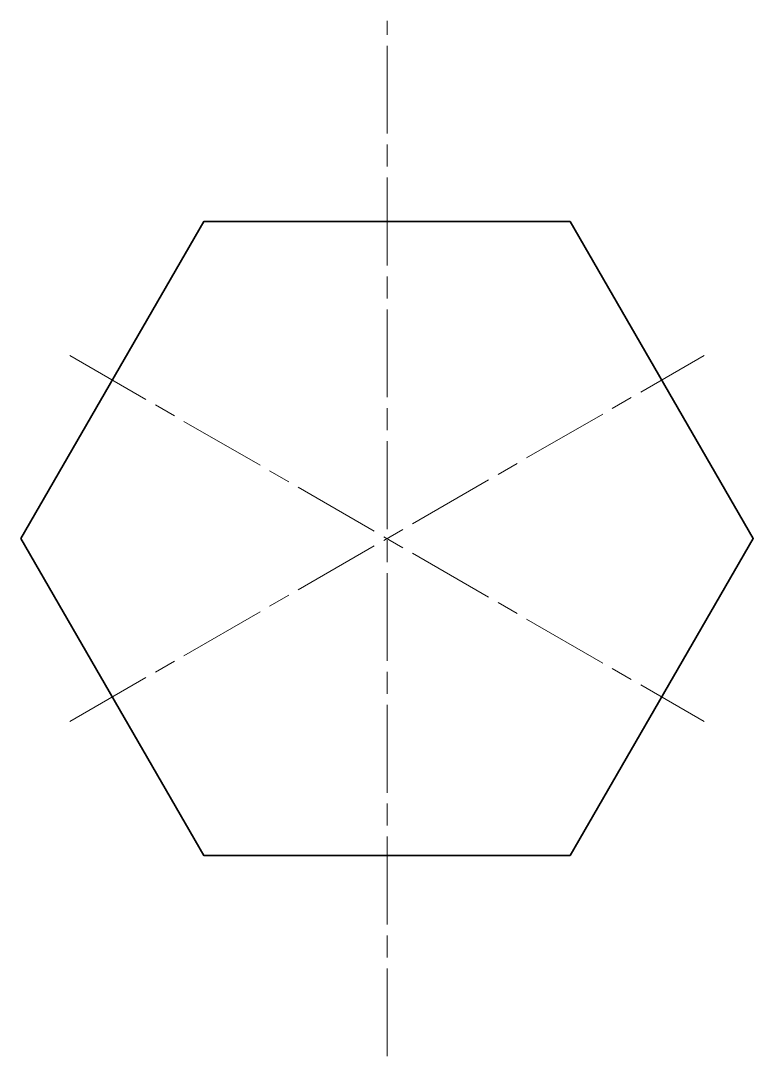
# Model space of a CAD drawing. Header units: millimetres. Extents: x 214 to 314, y -28 to 113.
import ezdxf

# ---------------------------------------------------------------- set-up
doc = ezdxf.new("R2010")
doc.units = ezdxf.units.MM
doc.header["$LTSCALE"] = 0.5
doc.header["$MEASUREMENT"] = 0
doc.linetypes.add('ACAD_ISO08W100', pattern=[36, 24, -3, 6, -3])
doc.layers.get('0').update_dxf_attribs({"linetype": 'CONTINUOUS', "lineweight": 35})
doc.layers.add('Assi', color=7, linetype='ACAD_ISO08W100', lineweight=18)

msp = doc.modelspace()

# ---------------------------------------------------------------- linework, layer by layer
at = {"flags": 128}
msp.add_lwpolyline([(214.44, 42.37), (239.44, -0.93), (289.44, -0.93), (314.44, 42.37), (289.44, 85.67), (239.44, 85.67)], close=True, dxfattribs=at)
at = {"layer": 'Assi'}
for p, q in [((264.44, -28.34), (264.44, 113.08)), ((221.14, 67.37), (307.74, 17.37)), ((221.14, 17.37), (307.74, 67.37))]:
    msp.add_line(p, q, dxfattribs=at)

doc.saveas('drawing.dxf')
